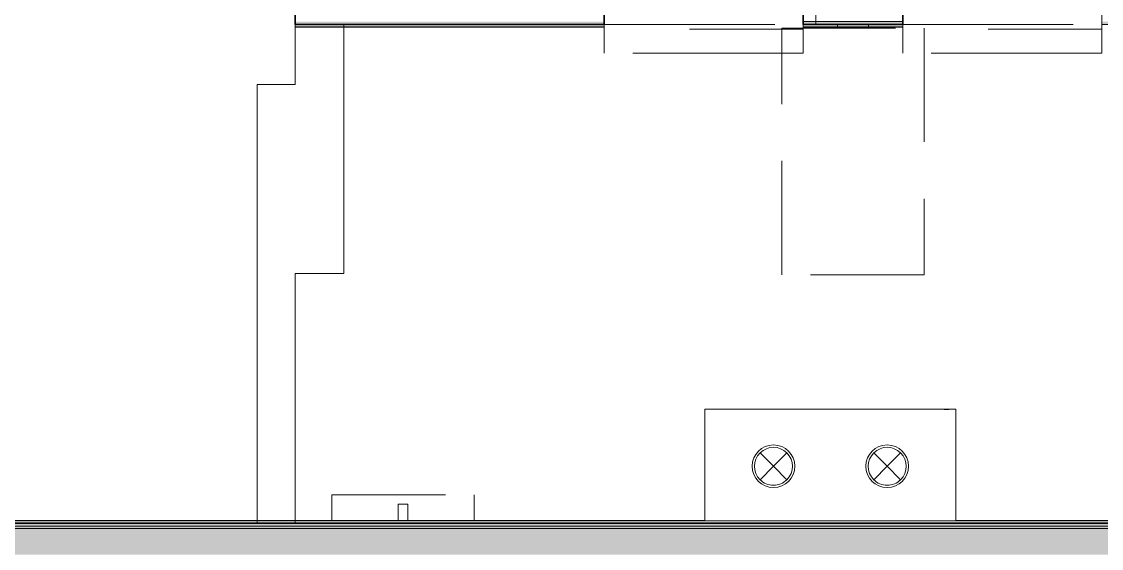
# Model space of a CAD drawing. Header units: inches. Extents: x 6 to 8416, y -388 to 6104.
# Drawn here: x 7294.3 to 7522.2, y 263.9 to 374.9 of the extents above; entities that cross this region are included whole.
import ezdxf

# ---------------------------------------------------------------- set-up
doc = ezdxf.new("R2010")
doc.units = ezdxf.units.IN
doc.header["$MEASUREMENT"] = 0
for name, pattern in [('Dash 1_16_', [48, 24, -24]), ('Dash 1_32_', [24, 12, -12]), ('Hidden 1_16_', [36, 24, -12]), ('Overhead 3_32_', [60, 36, -24])]:
    doc.linetypes.add(name, pattern=pattern)
for name, color, linetype, lineweight in [('A-GENM', 13, 'Continuous', 18), ('A-ROOM', 32, 'Continuous', 13), ('A-WALL', 113, 'Continuous', 25), ('A-WALL-PATT', 111, 'Continuous', 35), ('I-WALL', 2, 'Continuous', 25), ('Q-CASE', 31, 'Continuous', 18), ('Q-SPCQ', 91, 'Continuous', 18)]:
    doc.layers.add(name, color=color, linetype=linetype, lineweight=lineweight)

# ---------------------------------------------------------------- blocks, each defined once
blk = doc.blocks.new('GM Door Push Clearance-ICC ADA-AM - GM Door Push Clearance-ICC ADA-AM-5466177-LEVEL 3 - PLAN Copy 1 Copy 1')
at = {"layer": 'A-GENM', "linetype": 'Hidden 1_16_', "lineweight": 9}
for p, q in [((-15, -36.625), (-15, -2.375)), ((-15, -2.375), (-14.625, -2.375)), ((-14.625, -2.375), (12.375, -2.375)), ((12.375, -2.375), (15, -2.375)), ((15, -2.375), (15, -3.375)), ((15, -3.375), (15, -36.625)), ((-15, -50.375), (-15, -44.875)), ((-1, -48.375), (-1, -44.875)), ((1, -48.375), (1, -44.875)), ((15, -44.875), (15, -50.375)), ((1, -48.375), (-1, -48.375)), ((15, -50.375), (-15, -50.375))]:
    blk.add_line(p, q, dxfattribs=at)
blk = doc.blocks.new('CW - FL - Filler - AM - 1 _ W x 24_ D x 32 1_2_ H-3183610-LEVEL 3 - PLAN Copy 1 Copy 1')
at = {"layer": 'Q-CASE', "lineweight": 9}
blk.add_line((18.49, -24), (19.49, -24), dxfattribs=at)
blk.add_line((18.49, -24), (19.49, -24), dxfattribs=at)
blk = doc.blocks.new('Elevator Lobby Counter2 - Elevator Lobby Counter-5115284-LEVEL 3 - PLAN Copy 1 Copy 1')
at = {"layer": 'Q-CASE'}
for p, q in [((3364.22, 293.19), (3311.22, 293.19)), ((3311.22, 293.19), (3311.22, 269.69)), ((3364.22, 269.69), (3364.22, 293.19))]:
    blk.add_line(p, q, dxfattribs=at)
blk = doc.blocks.new('SE Smoke Curtain-AM - 3_-6_ W x 6_ D x 6_ H-10575344-LEVEL 3 - PLAN Copy 1 Copy 1')
at = {"layer": 'Q-SPCQ', "linetype": 'Overhead 3_32_', "lineweight": 9}
for p, q in [((-21, 0), (21, 0)), ((-21, -6), (-21, 0)), ((21, 0), (21, -6)), ((21, -6), (-21, -6))]:
    blk.add_line(p, q, dxfattribs=at)
at = {"layer": 'Q-SPCQ', "linetype": 'Dash 1_16_', "lineweight": 9}
for p, q in [((-21, 0), (21, 0)), ((-21, -1), (-21, 0)), ((21, 0), (21, -1)), ((21, -1), (-21, -1))]:
    blk.add_line(p, q, dxfattribs=at)
blk = doc.blocks.new('SE Smoke Curtain-AM - 3_-6_ W x 6_ D x 6_ H-10576244-LEVEL 3 - PLAN Copy 1 Copy 1')
at = {"layer": 'Q-SPCQ', "linetype": 'Overhead 3_32_', "lineweight": 9}
for p, q in [((-21, 0), (21, 0)), ((-21, -6), (-21, 0)), ((21, 0), (21, -6)), ((21, -6), (-21, -6))]:
    blk.add_line(p, q, dxfattribs=at)
at = {"layer": 'Q-SPCQ', "linetype": 'Dash 1_16_', "lineweight": 9}
for p, q in [((-21, 0), (21, 0)), ((-21, -1), (-21, 0)), ((21, 0), (21, -1)), ((21, -1), (-21, -1))]:
    blk.add_line(p, q, dxfattribs=at)
blk = doc.blocks.new('SE Trash Grommet_Circle-AM - 8_-10596654-LEVEL 3 - PLAN Copy 1 Copy 1')
at = {"layer": 'Q-SPCQ', "linetype": 'Dash 1_32_', "lineweight": 9}
for p, q in [((-2.83, 2.83), (0, 0)), ((0, 0), (2.83, 2.83)), ((-2.83, -2.83), (0, 0)), ((0, 0), (2.83, -2.83))]:
    blk.add_line(p, q, dxfattribs=at)
at = {"layer": 'Q-SPCQ'}
for radius, start, end in [(4.5, 360, 180), (4, 135, 225), (4, 45, 135), (4, 315, 45), (4.5, 180, 360), (4, 225, 315)]:
    blk.add_arc((0, 0), radius, start, end, dxfattribs=at)
blk = doc.blocks.new('SE Elevator Hall Station-AM - In Case of Fire_Fire Access_Up_Down-19822927-LEVEL 3 - PLAN Copy 1 Copy 1')
at = {"layer": 'Q-SPCQ'}
for p, q in [((-3.25, 3.125), (3.25, 3.125)), ((-3.25, 2.375), (-3.25, 3.125)), ((3.25, 2.375), (-3.25, 2.375)), ((3.25, 3.125), (3.25, 2.375))]:
    blk.add_line(p, q, dxfattribs=at)
blk = doc.blocks.new('z Nested Clearance-Rectangle-AM - Clearance-11995315-LEVEL 3 - PLAN Copy 1 Copy 1')
at = {"layer": 'A-GENM', "linetype": 'Hidden 1_16_', "lineweight": 9}
for p, q in [((-15, -52), (-15, 0)), ((-15, 0), (15, 0)), ((15, 0), (15, -52)), ((15, -52), (-15, -52))]:
    blk.add_line(p, q, dxfattribs=at)

msp = doc.modelspace()

# ---------------------------------------------------------------- hatches: boundary and pattern name
at = {"layer": 'A-WALL-PATT', "lineweight": 25}
h = msp.add_hatch(color=10, dxfattribs=at)
h.paths.add_polyline_path([(7697.79033733, 268.56077679), (7697.79033733, 269.18577679), (7679.66533733, 269.18577679), (7679.66533733, 268.56077679), (7682.78303685, 268.56077679)])
h.paths.add_polyline_path([(7581.55553685, 268.56077679), (7643.66533733, 268.56077679), (7643.66533733, 269.18577679), (7557.41533733, 269.08740772), (7557.41533733, 268.56077679), (7564.68428685, 268.56077679)])
h.paths.add_polyline_path([(7530.94178685, 268.56077679), (7549.91533733, 268.56077679), (7549.91533733, 269.18577679), (7095.04033733, 269.18577679), (7095.04033733, 268.56077679), (7514.07053685, 268.56077679)])
at = {"layer": 'I-WALL'}
h = msp.add_hatch(color=10, dxfattribs=at)
h.paths.add_polyline_path([(7459.29033733, 374.31077679), (7480.29033733, 374.31077679), (7480.29033733, 374.93577679), (7459.29033733, 374.93577679)])
h.paths.add_polyline_path([(7522.29033733, 374.31077679), (7585.16533733, 374.31077679), (7585.16533733, 374.93577679), (7522.29033733, 374.93577679)])
h.paths.add_polyline_path([(7417.29033733, 374.31077679), (7417.29033733, 374.93577679), (7352.04033733, 374.93577679), (7352.04033733, 374.31077679), (7379.10053685, 374.31077679)])
h = msp.add_hatch(color=10, dxfattribs=at)
h.paths.add_polyline_path([(7679.66533733, 268.06077679), (7698.29033733, 268.06077679), (7698.29033733, 268.56077679), (7679.66533733, 268.56077679)])
h.paths.add_polyline_path([(7549.91533733, 268.06077679), (7549.91533733, 268.56077679), (7094.41533733, 268.56077679), (7094.41533733, 268.06077679), (7547.81303685, 268.06077679)])
h.paths.add_polyline_path([(7557.41533733, 268.06077679), (7643.66533733, 268.06077679), (7643.66533733, 268.56077679), (7557.41533733, 268.48208153)])
h = msp.add_hatch(color=10, dxfattribs=at)
h.paths.add_polyline_path([(7703.79033733, 262.56077679), (7703.79033733, 268.06077679), (7679.66533733, 268.06077679), (7679.66533733, 262.56077679), (7699.65428685, 262.56077679)])
h.paths.add_polyline_path([(7581.55553685, 262.56077679), (7643.66533733, 262.56077679), (7643.66533733, 268.06077679), (7557.41533733, 268.06077679), (7557.41533733, 265.18577679), (7549.91533733, 265.18577679), (7549.91533733, 268.06077679), (7094.41533733, 267.93577679), (7094.41533733, 262.56077679), (7564.68428685, 262.56077679)])

# ---------------------------------------------------------------- linework, layer by layer
at = {"layer": 'A-ROOM', "lineweight": 9, "flags": 128}
msp.add_lwpolyline([(7222.79033733, 269.18577679), (7344.04033733, 269.18577679), (7344.04033733, 361.68577679), (7352.04033733, 361.68577679), (7352.04033733, 376.68577679), (7352.04033733, 463.31077679), (7344.04033733, 463.31077679), (7344.04033733, 529.68577679), (7290.66533733, 529.68577679)], dxfattribs=at)
msp.add_lwpolyline([(7352.04033733, 269.18577679), (7581.79033733, 269.18577679), (7581.79033733, 374.31077679), (7522.29033733, 374.31077679), (7522.29033733, 380.06077679), (7480.29033733, 380.06077679), (7480.29033733, 374.31077679), (7461.91533735, 374.31077679), (7461.91533735, 376.68577679), (7461.91533735, 380.06077679), (7417.29033733, 380.06077679), (7417.29033733, 374.31077679), (7362.29033733, 374.31077679), (7362.29033733, 321.81077679), (7352.04033733, 321.81077679)], close=True, dxfattribs=at)
at = {"layer": 'A-WALL', "lineweight": 18}
for p, q in [((7352.04033733, 373.74827679), (7352.04033733, 374.31077679)), ((7417.29033733, 374.31077679), (7417.29033733, 373.74827679)), ((7459.29033733, 373.74827679), (7459.29033733, 374.31077679)), ((7480.29033733, 374.31077679), (7480.29033733, 373.74827679)), ((7352.04033733, 373.81077679), (7417.29033733, 373.81077679)), ((7352.04033733, 373.74827679), (7417.29033733, 373.74827679)), ((7459.29033733, 373.81077679), (7480.29033733, 373.81077679)), ((7459.29033733, 373.74827679), (7480.29033733, 373.74827679)), ((7438.50616305, 269.74827679), (7095.66533733, 269.74827679)), ((7641.66533733, 269.68577679), (7095.66533733, 269.68577679)), ((7641.66533733, 269.74827679), (7491.50616305, 269.74827679))]:
    msp.add_line(p, q, dxfattribs=at)
at = {"layer": 'A-WALL', "lineweight": 9}
for p, q in [((7480.29033733, 374.93577679), (7459.29033733, 374.93577679)), ((7065.16533733, 268.56077679), (7549.91533733, 268.56077679)), ((7094.41533733, 268.06077679), (7549.91533733, 268.06077679))]:
    msp.add_line(p, q, dxfattribs=at)
at = {"layer": 'I-WALL', "lineweight": 35}
for p, q in [((7352.04033733, 463.31077679), (7352.04033733, 374.31077679)), ((7417.29033733, 374.31077679), (7417.29033733, 379.06077679)), ((7459.29033733, 379.06077679), (7459.29033733, 374.31077679)), ((7480.29033733, 374.31077679), (7480.29033733, 379.06077679)), ((7352.04033733, 374.31077679), (7417.29033733, 374.31077679)), ((7459.29033733, 374.31077679), (7480.29033733, 374.31077679)), ((7549.91533733, 269.18577679), (7065.16533733, 269.18577679))]:
    msp.add_line(p, q, dxfattribs=at)

# ---------------------------------------------------------------- block references
at = {"layer": 'A-GENM', "linetype": 'Hidden 1_16_', "lineweight": 9, "rotation": 180}
for name, p in [('z Nested Clearance-Rectangle-AM - Clearance-11995315-LEVEL 3 - PLAN Copy 1 Copy 1', (7469.79033733, 321.56077679)), ('GM Door Push Clearance-ICC ADA-AM - GM Door Push Clearance-ICC ADA-AM-5466177-LEVEL 3 - PLAN Copy 1 Copy 1', (7374.79033733, 224.81077679))]:
    msp.add_blockref(name, p, dxfattribs=at)
at = {"layer": 'Q-CASE'}
msp.add_blockref('Elevator Lobby Counter2 - Elevator Lobby Counter-5115284-LEVEL 3 - PLAN Copy 1 Copy 1', (4127.29033733, 0), dxfattribs=at)
at = {"layer": 'Q-CASE', "rotation": 180}
msp.add_blockref('CW - FL - Filler - AM - 1 _ W x 24_ D x 32 1_2_ H-3183610-LEVEL 3 - PLAN Copy 1 Copy 1', (7508.49386797, 269.18577679), dxfattribs=at)
at = {"layer": 'Q-SPCQ', "linetype": 'Dash 1_16_', "lineweight": 9}
for name, p in [('SE Smoke Curtain-AM - 3_-6_ W x 6_ D x 6_ H-10575344-LEVEL 3 - PLAN Copy 1 Copy 1', (7438.29033733, 374.31077679)), ('SE Smoke Curtain-AM - 3_-6_ W x 6_ D x 6_ H-10576244-LEVEL 3 - PLAN Copy 1 Copy 1', (7501.29033733, 374.31077679))]:
    msp.add_blockref(name, p, dxfattribs=at)
at = {"layer": 'Q-SPCQ', "rotation": 180}
msp.add_blockref('SE Elevator Hall Station-AM - In Case of Fire_Fire Access_Up_Down-19822927-LEVEL 3 - PLAN Copy 1 Copy 1', (7469.79033733, 376.68577679), dxfattribs=at)
at = {"layer": 'Q-SPCQ'}
for p in [(7453.00616305, 281.18577679), (7477.00616305, 281.18577679)]:
    msp.add_blockref('SE Trash Grommet_Circle-AM - 8_-10596654-LEVEL 3 - PLAN Copy 1 Copy 1', p, dxfattribs=at)

doc.saveas('drawing.dxf')
